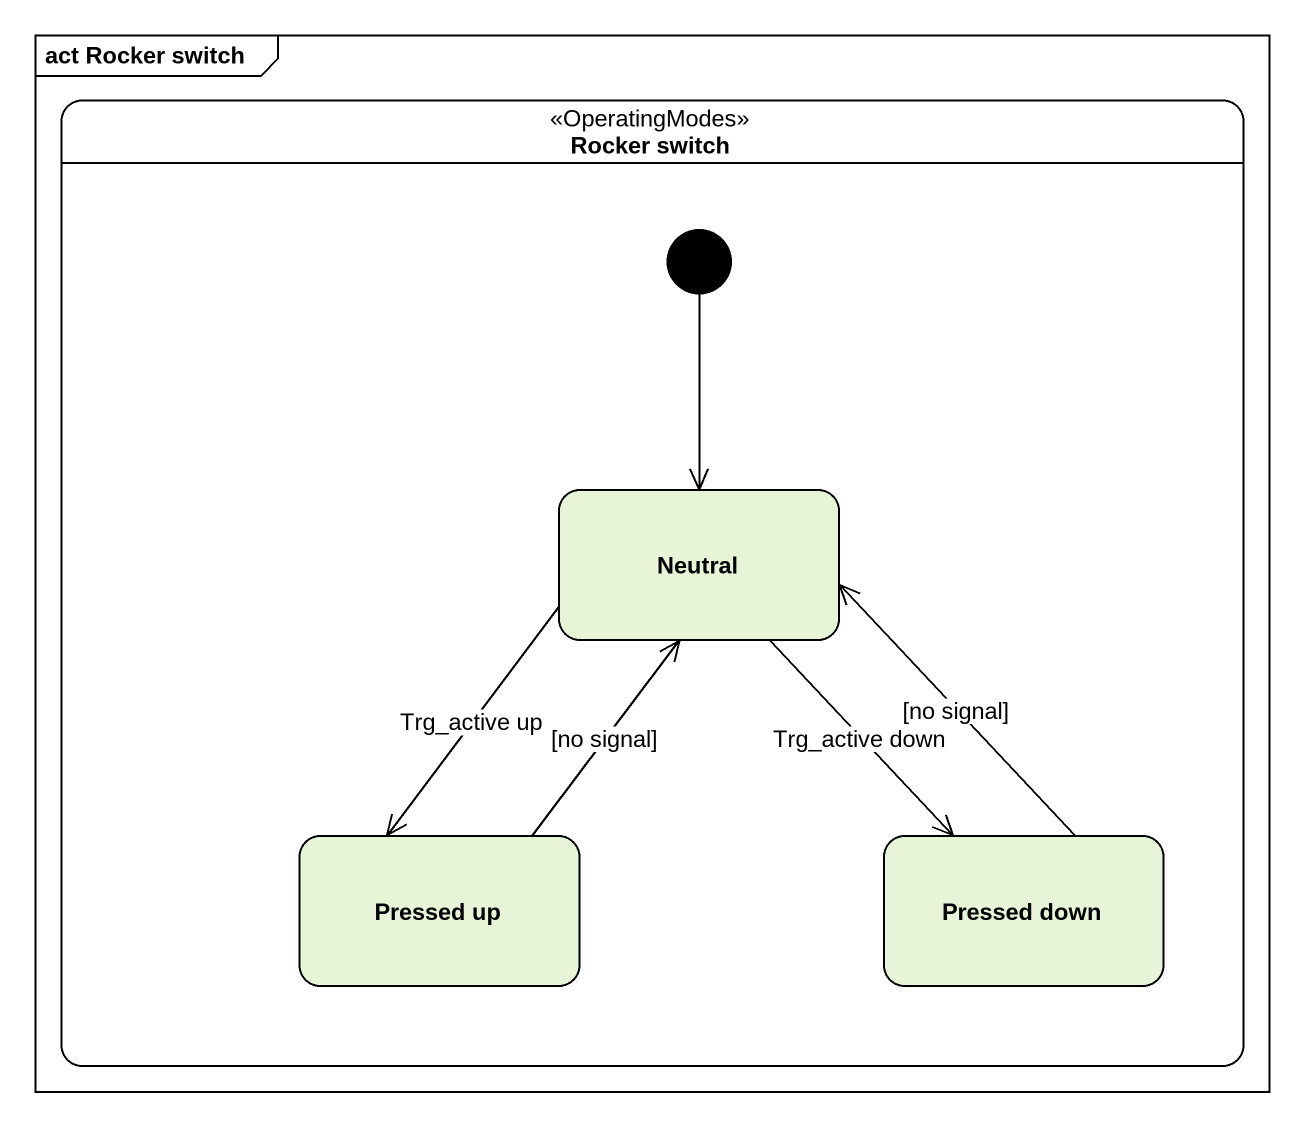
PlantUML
@startuml
mainframe act Rocker switch
hide empty description
state "Rocker switch" as Rocker_switch <<OperatingModes>> {
  state Neutral
  state "Pressed up" as Pressed_up
  state "Pressed down" as Pressed_down
  [*] --> Neutral
}
Neutral --> Pressed_up : Trg_active up
Neutral --> Pressed_down : Trg_active down
Pressed_up -up-> Neutral : [no signal]
Pressed_down -up-> Neutral : [no signal]
@enduml
